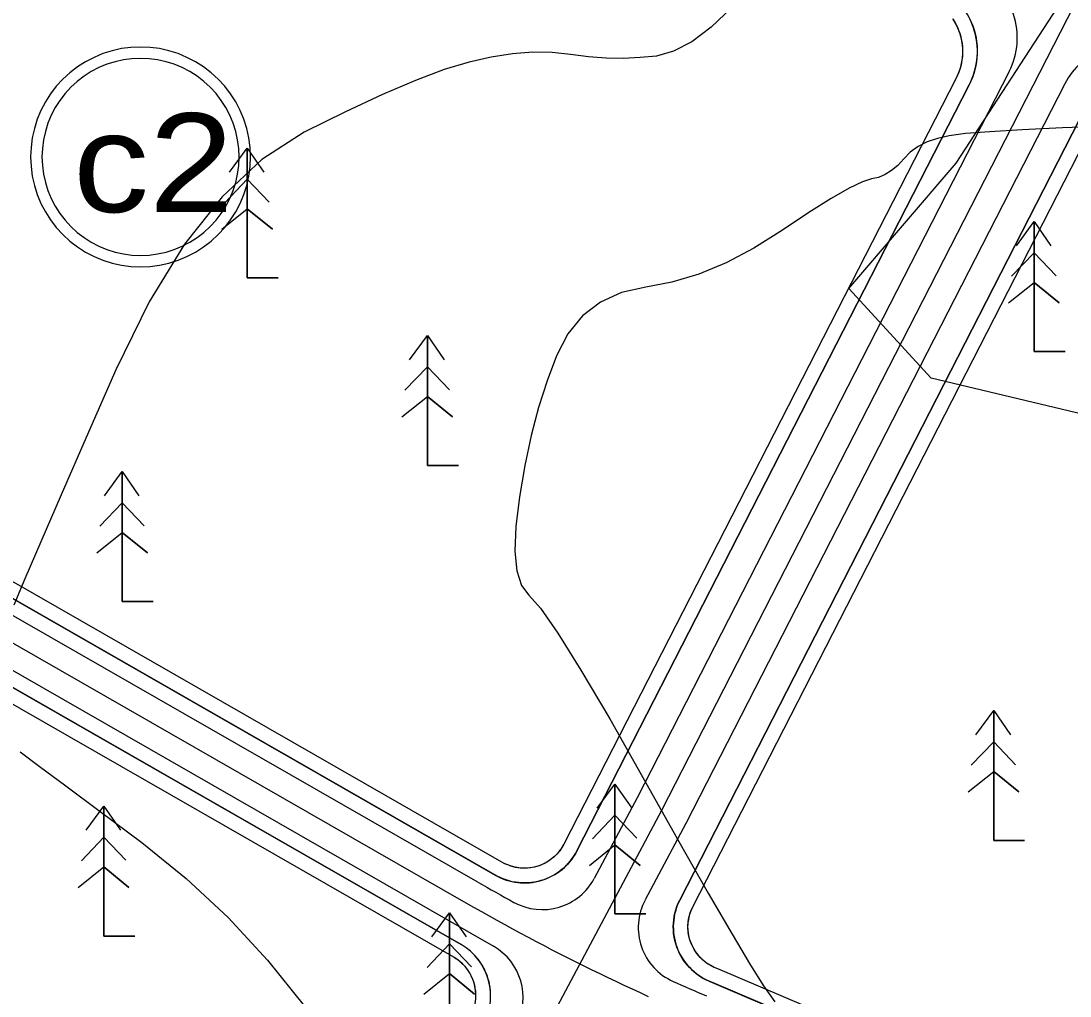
# Model space of a CAD drawing. Header units: metres. Extents: x 533049 to 537618, y 1849954 to 1852676.
# Drawn here: x 534696.7 to 534839.4, y 1851932.8 to 1852065.4 of the extents above; entities that cross this region are included whole.
import ezdxf

# ---------------------------------------------------------------- set-up
doc = ezdxf.new("R2010")
doc.units = ezdxf.units.M
doc.header["$LTSCALE"] = 2
for name, color, linetype, lineweight in [('11', 7, 'Continuous', 13), ('13', 7, 'Continuous', 13), ('20', 7, 'Continuous', 13), ('38', 7, 'Continuous', 13), ('54', 7, 'Continuous', 13), ('55', 7, 'Continuous', 13), ('57', 7, 'Continuous', 13)]:
    doc.layers.add(name, color=color, linetype=linetype, lineweight=lineweight)

msp = doc.modelspace()

# ---------------------------------------------------------------- linework, layer by layer
at = {"layer": '11'}
for points in [[(534727.94, 1852046.88), (534727.89, 1852048.18), (534727.72, 1852049.47), (534727.43, 1852050.75), (534727.04, 1852051.99), (534726.54, 1852053.19), (534725.94, 1852054.35), (534725.24, 1852055.45), (534724.45, 1852056.49), (534723.56, 1852057.45), (534722.6, 1852058.33), (534721.57, 1852059.12), (534720.47, 1852059.82), (534719.31, 1852060.42), (534718.11, 1852060.92), (534716.86, 1852061.32), (534715.59, 1852061.6), (534714.3, 1852061.77), (534712.99, 1852061.82), (534711.69, 1852061.77), (534710.4, 1852061.6), (534709.13, 1852061.32), (534707.88, 1852060.92), (534706.68, 1852060.42), (534705.52, 1852059.82), (534704.42, 1852059.12), (534703.39, 1852058.33), (534702.43, 1852057.45), (534701.54, 1852056.49), (534700.75, 1852055.45), (534700.05, 1852054.35), (534699.45, 1852053.19), (534698.95, 1852051.99), (534698.56, 1852050.75), (534698.27, 1852049.47), (534698.1, 1852048.18), (534698.05, 1852046.88), (534698.1, 1852045.57), (534698.27, 1852044.28), (534698.56, 1852043.01), (534698.95, 1852041.76), (534699.45, 1852040.56), (534700.05, 1852039.4), (534700.75, 1852038.3), (534701.54, 1852037.27), (534702.43, 1852036.31), (534703.39, 1852035.43), (534704.42, 1852034.63), (534705.52, 1852033.93), (534706.68, 1852033.33), (534707.88, 1852032.83), (534709.13, 1852032.44), (534710.4, 1852032.16), (534711.69, 1852031.99), (534712.99, 1852031.93), (534714.3, 1852031.99), (534715.59, 1852032.16), (534716.86, 1852032.44), (534718.11, 1852032.83), (534719.31, 1852033.33), (534720.47, 1852033.93), (534721.57, 1852034.63), (534722.6, 1852035.43), (534723.56, 1852036.31), (534724.45, 1852037.27), (534725.24, 1852038.3), (534725.94, 1852039.4), (534726.54, 1852040.56), (534727.04, 1852041.76), (534727.43, 1852043.01), (534727.72, 1852044.28), (534727.89, 1852045.57)], [(534726.4, 1852046.88), (534726.34, 1852048.04), (534726.19, 1852049.2), (534725.94, 1852050.35), (534725.59, 1852051.46), (534725.14, 1852052.54), (534724.6, 1852053.58), (534723.97, 1852054.56), (534723.26, 1852055.49), (534722.47, 1852056.35), (534721.61, 1852057.14), (534720.68, 1852057.85), (534719.7, 1852058.48), (534718.66, 1852059.02), (534717.58, 1852059.47), (534716.46, 1852059.82), (534715.32, 1852060.07), (534714.16, 1852060.23), (534712.99, 1852060.28), (534711.83, 1852060.23), (534710.67, 1852060.07), (534709.53, 1852059.82), (534708.41, 1852059.47), (534707.33, 1852059.02), (534706.29, 1852058.48), (534705.31, 1852057.85), (534704.38, 1852057.14), (534703.52, 1852056.35), (534702.73, 1852055.49), (534702.02, 1852054.56), (534701.39, 1852053.58), (534700.85, 1852052.54), (534700.4, 1852051.46), (534700.05, 1852050.35), (534699.8, 1852049.2), (534699.64, 1852048.04), (534699.59, 1852046.88), (534699.64, 1852045.71), (534699.8, 1852044.55), (534700.05, 1852043.41), (534700.4, 1852042.29), (534700.85, 1852041.21), (534701.39, 1852040.18), (534702.02, 1852039.19), (534702.73, 1852038.26), (534703.52, 1852037.4), (534704.38, 1852036.61), (534705.31, 1852035.9), (534706.29, 1852035.27), (534707.33, 1852034.73), (534708.41, 1852034.28), (534709.53, 1852033.93), (534710.67, 1852033.68), (534711.83, 1852033.53), (534712.99, 1852033.48), (534714.16, 1852033.53), (534715.32, 1852033.68), (534716.46, 1852033.93), (534717.58, 1852034.28), (534718.66, 1852034.73), (534719.7, 1852035.27), (534720.68, 1852035.9), (534721.61, 1852036.61), (534722.47, 1852037.4), (534723.26, 1852038.26), (534723.97, 1852039.19), (534724.6, 1852040.18), (534725.14, 1852041.21), (534725.59, 1852042.29), (534725.94, 1852043.41), (534726.19, 1852044.55), (534726.34, 1852045.71)]]:
    msp.add_lwpolyline(points, close=True, dxfattribs=at)
at = {"layer": '13'}
for points in [[(534840.88, 1852069.34), (534783.84, 1851957.97), (534685.19, 1851772.78)], [(534594.43, 1852038.76), (534757.23, 1851945.44), (534758.28, 1851944.84), (534759.34, 1851944.24), (534760.39, 1851943.65), (534761.45, 1851943.06), (534762.52, 1851942.48), (534763.58, 1851941.9), (534764.65, 1851941.32), (534765.72, 1851940.75), (534766.79, 1851940.19), (534767.87, 1851939.62), (534768.94, 1851939.06), (534770.02, 1851938.51), (534771.1, 1851937.96), (534772.19, 1851937.42), (534773.27, 1851936.88), (534774.36, 1851936.34), (534775.45, 1851935.81), (534776.54, 1851935.28), (534777.64, 1851934.76), (534778.73, 1851934.24), (534779.83, 1851933.73), (534780.93, 1851933.22), (534782.04, 1851932.71)]]:
    msp.add_lwpolyline(points, dxfattribs=at)
at = {"layer": '20'}
msp.add_lwpolyline([(535115.66, 1851969.09), (535067.52, 1851980.29), (535034.45, 1851991.48), (534983.88, 1851994.89), (534974.15, 1851967.63), (534880.79, 1852014.85), (534872.03, 1851998.3), (534851.12, 1852009.5), (534820.49, 1852016.8), (534809.3, 1852028.97), (534823.89, 1852046.01), (534884.68, 1852139.48), (534855.51, 1852163.33), (534841.4, 1852147.27), (534806.88, 1852174.53), (534836.36, 1852219.48)], dxfattribs=at)
at = {"layer": '38'}
for points in [[(534823.42, 1852065.7), (534823.79, 1852065.09), (534824.11, 1852064.45), (534824.36, 1852063.79), (534824.56, 1852063.11), (534824.69, 1852062.41), (534824.77, 1852061.71), (534824.78, 1852061), (534824.73, 1852060.29), (534824.61, 1852059.59), (534824.43, 1852058.9), (534824.2, 1852058.23), (534823.9, 1852057.59), (534770.55, 1851953.4), (534770.29, 1851952.95), (534769.99, 1851952.52), (534769.66, 1851952.11), (534769.29, 1851951.74), (534768.89, 1851951.4), (534768.46, 1851951.1), (534768.01, 1851950.83), (534767.53, 1851950.61), (534767.04, 1851950.43), (534766.54, 1851950.29), (534766.02, 1851950.19), (534765.5, 1851950.15), (534764.98, 1851950.14), (534764.45, 1851950.19), (534763.94, 1851950.27), (534763.43, 1851950.41), (534762.94, 1851950.58), (534762.46, 1851950.8), (534612.14, 1852036.97)], [(534823.5, 1852065.57), (534823.73, 1852065.2), (534823.94, 1852064.81), (534824.12, 1852064.41), (534824.29, 1852064), (534824.43, 1852063.58), (534824.55, 1852063.16), (534824.64, 1852062.73), (534824.71, 1852062.29), (534824.76, 1852061.85), (534824.78, 1852061.41), (534824.78, 1852060.97), (534824.75, 1852060.53), (534824.7, 1852060.1), (534824.63, 1852059.66), (534824.53, 1852059.23), (534824.41, 1852058.81), (534824.26, 1852058.39), (534824.09, 1852057.98), (534823.9, 1852057.59), (534770.55, 1851953.4), (534770.39, 1851953.12), (534770.22, 1851952.84), (534770.03, 1851952.58), (534769.83, 1851952.32), (534769.62, 1851952.07), (534769.39, 1851951.84), (534769.15, 1851951.62), (534768.9, 1851951.41), (534768.64, 1851951.22), (534768.37, 1851951.04), (534768.09, 1851950.88), (534767.8, 1851950.73), (534767.5, 1851950.6), (534767.2, 1851950.48), (534766.89, 1851950.38), (534766.57, 1851950.3), (534766.25, 1851950.23), (534765.93, 1851950.18), (534765.61, 1851950.15), (534765.28, 1851950.14), (534764.96, 1851950.14), (534764.63, 1851950.17), (534764.31, 1851950.21), (534763.99, 1851950.26), (534763.67, 1851950.34), (534763.36, 1851950.43), (534763.06, 1851950.54), (534762.76, 1851950.66), (534762.46, 1851950.8), (534612.14, 1852036.97)], [(534868.78, 1851903.49), (534791.48, 1851936.47), (534791, 1851936.66), (534790.54, 1851936.89), (534790.1, 1851937.16), (534789.69, 1851937.46), (534789.3, 1851937.8), (534788.95, 1851938.17), (534788.62, 1851938.57), (534788.33, 1851938.99), (534788.08, 1851939.44), (534787.87, 1851939.91), (534787.7, 1851940.4), (534787.57, 1851940.89), (534787.49, 1851941.4), (534787.44, 1851941.91), (534787.44, 1851942.43), (534787.49, 1851942.94), (534787.58, 1851943.45), (534787.71, 1851943.94), (534787.88, 1851944.43), (534788.1, 1851944.89), (534842.41, 1852050.94)], [(534788.1, 1851944.89), (534842.41, 1852050.94)], [(534755.58, 1851938.03), (534602.46, 1852025.8)], [(534664.66, 1851876.32), (534701.08, 1851835.9), (534710.46, 1851845.28), (534712.13, 1851844.09), (534757.89, 1851930), (534758.12, 1851930.47), (534758.3, 1851930.96), (534758.44, 1851931.46), (534758.54, 1851931.97), (534758.59, 1851932.48), (534758.59, 1851933), (534758.56, 1851933.52), (534758.47, 1851934.04), (534758.35, 1851934.54), (534758.18, 1851935.03), (534757.96, 1851935.5), (534757.72, 1851935.94), (534757.44, 1851936.36), (534757.13, 1851936.76), (534756.78, 1851937.12), (534756.41, 1851937.46), (534756.01, 1851937.76), (534755.58, 1851938.03), (534602.46, 1852025.8)], [(534868.78, 1851903.49), (534791.48, 1851936.47), (534791.15, 1851936.6), (534790.83, 1851936.74), (534790.51, 1851936.91), (534790.21, 1851937.09), (534789.91, 1851937.29), (534789.63, 1851937.51), (534789.37, 1851937.74), (534789.11, 1851937.99), (534788.88, 1851938.25), (534788.65, 1851938.53), (534788.45, 1851938.82), (534788.26, 1851939.12), (534788.09, 1851939.43), (534787.94, 1851939.75), (534787.81, 1851940.08), (534787.7, 1851940.41), (534787.6, 1851940.76), (534787.53, 1851941.1), (534787.48, 1851941.45), (534787.45, 1851941.81), (534787.44, 1851942.16), (534787.45, 1851942.52), (534787.48, 1851942.87), (534787.53, 1851943.22), (534787.61, 1851943.57), (534787.7, 1851943.91), (534787.81, 1851944.24), (534787.94, 1851944.57), (534788.1, 1851944.89)], [(534758.2, 1851934.96), (534758.13, 1851935.15), (534758.05, 1851935.33), (534757.96, 1851935.5), (534757.91, 1851935.61), (534757.85, 1851935.72), (534757.79, 1851935.83), (534757.73, 1851935.93), (534757.67, 1851936.03), (534757.6, 1851936.13), (534757.53, 1851936.24), (534757.46, 1851936.33), (534757.39, 1851936.43), (534757.32, 1851936.53), (534757.24, 1851936.62), (534757.16, 1851936.72), (534757.08, 1851936.81), (534757, 1851936.9), (534756.92, 1851936.99), (534756.83, 1851937.07), (534756.74, 1851937.16), (534756.66, 1851937.24), (534756.57, 1851937.32), (534756.47, 1851937.4), (534756.38, 1851937.48), (534756.29, 1851937.55), (534756.19, 1851937.63), (534756.09, 1851937.7), (534755.99, 1851937.77), (534755.89, 1851937.84), (534755.79, 1851937.9), (534755.69, 1851937.97), (534755.58, 1851938.03)], [(534758.59, 1851932.65), (534758.6, 1851932.84), (534758.59, 1851933.04), (534758.58, 1851933.24), (534758.57, 1851933.43), (534758.54, 1851933.63), (534758.51, 1851933.82), (534758.48, 1851934.02), (534758.43, 1851934.21), (534758.39, 1851934.4), (534758.33, 1851934.59), (534758.27, 1851934.78), (534758.2, 1851934.96)]]:
    msp.add_lwpolyline(points, dxfattribs=at)
at = {"layer": '54'}
for p, q in [((534838.68, 1852056.83), (534787.16, 1851956.23)), ((534758.84, 1851948.26), (534607.35, 1852035.1)), ((534602.02, 1852030.67), (534760.99, 1851939.54)), ((534787.16, 1851956.23), (534781.62, 1851945.82))]:
    msp.add_line(p, q, dxfattribs=at)
msp.add_lwpolyline([(534831.12, 1852058.51), (534780.52, 1851959.71), (534774.68, 1851948.75)], dxfattribs=at)
for centre, radius, start, end in [((534822.22, 1852063.06), 10, 332.8811, 64.4284), ((534847.59, 1852052.27), 10, 69.8418, 152.8811), ((534906.43, 1852205.71), 296.75, 240.1764, 241.2674), ((534767.62, 1851952.51), 8, 241.2674, 331.956), ((534788.68, 1851942.05), 8, 151.956, 245.9337), ((534757.01, 1851932.59), 8, 331.956, 60.1764), ((534906.43, 1852205.71), 296.75, 245.9337, 246.8932)]:
    msp.add_arc(centre, radius, start, end, dxfattribs=at)
at = {"layer": '55'}
for p, q in [((534772.33, 1851952.49), (534825.68, 1852056.68)), ((534840.63, 1852051.86), (534786.32, 1851945.8)), ((534611.15, 1852035.23), (534761.23, 1851949.2)), ((534603.46, 1852027.54), (534756.58, 1851939.76)), ((534790.3, 1851934.8), (534868.01, 1851901.64))]:
    msp.add_line(p, q, dxfattribs=at)
for points in [[(534825.73, 1852065.7), (534825.96, 1852065.2), (534826.17, 1852064.69), (534826.34, 1852064.17), (534826.49, 1852063.64), (534826.61, 1852063.1), (534826.69, 1852062.56), (534826.75, 1852062.01), (534826.78, 1852061.46), (534826.78, 1852060.91), (534826.74, 1852060.36), (534826.68, 1852059.81), (534826.59, 1852059.27), (534826.46, 1852058.73), (534826.31, 1852058.2), (534826.13, 1852057.68), (534825.92, 1852057.17), (534825.68, 1852056.68), (534772.33, 1851952.49), (534772.12, 1851952.11), (534771.89, 1851951.74), (534771.64, 1851951.38), (534771.37, 1851951.04), (534771.08, 1851950.71), (534770.78, 1851950.4), (534770.46, 1851950.11), (534770.12, 1851949.83), (534769.77, 1851949.57), (534769.41, 1851949.33), (534769.03, 1851949.11), (534768.64, 1851948.92), (534768.25, 1851948.74), (534767.84, 1851948.58), (534767.42, 1851948.45), (534767, 1851948.34), (534766.58, 1851948.26), (534766.15, 1851948.19), (534765.71, 1851948.15), (534765.28, 1851948.14), (534764.84, 1851948.15), (534764.41, 1851948.18), (534763.98, 1851948.23), (534763.55, 1851948.31), (534763.12, 1851948.41), (534762.71, 1851948.54), (534762.3, 1851948.69), (534761.9, 1851948.86), (534761.5, 1851949.05), (534611.15, 1852035.23)], [(534786.32, 1851945.8), (534840.63, 1852051.86)], [(534756.58, 1851939.76), (534603.46, 1852027.54)], [(534868.01, 1851901.64), (534790.75, 1851934.6), (534790.32, 1851934.78), (534789.89, 1851934.97), (534789.47, 1851935.19), (534789.07, 1851935.44), (534788.69, 1851935.71), (534788.32, 1851936), (534787.97, 1851936.31), (534787.63, 1851936.64), (534787.32, 1851936.99), (534787.03, 1851937.36), (534786.76, 1851937.74), (534786.51, 1851938.14), (534786.29, 1851938.56), (534786.09, 1851938.98), (534785.92, 1851939.42), (534785.77, 1851939.87), (534785.65, 1851940.32), (534785.56, 1851940.78), (534785.49, 1851941.25), (534785.45, 1851941.71), (534785.44, 1851942.18), (534785.45, 1851942.65), (534785.5, 1851943.12), (534785.57, 1851943.59), (534785.66, 1851944.05), (534785.79, 1851944.5), (534785.94, 1851944.94), (534786.11, 1851945.38), (534786.32, 1851945.8)], [(534760.07, 1851935.68), (534759.97, 1851935.92), (534759.87, 1851936.16), (534759.75, 1851936.4), (534759.68, 1851936.54), (534759.6, 1851936.69), (534759.52, 1851936.83), (534759.44, 1851936.97), (534759.35, 1851937.1), (534759.27, 1851937.24), (534759.18, 1851937.37), (534759.08, 1851937.51), (534758.99, 1851937.64), (534758.89, 1851937.76), (534758.79, 1851937.89), (534758.68, 1851938.01), (534758.58, 1851938.14), (534758.47, 1851938.26), (534758.36, 1851938.37), (534758.24, 1851938.49), (534758.13, 1851938.6), (534758.01, 1851938.71), (534757.89, 1851938.82), (534757.77, 1851938.93), (534757.64, 1851939.03), (534757.52, 1851939.13), (534757.39, 1851939.23), (534757.26, 1851939.32), (534757.12, 1851939.42), (534756.99, 1851939.51), (534756.85, 1851939.6), (534756.72, 1851939.68), (534756.58, 1851939.76)], [(534760.59, 1851932.59), (534760.6, 1851932.85), (534760.59, 1851933.11), (534760.58, 1851933.37), (534760.56, 1851933.64), (534760.52, 1851933.9), (534760.48, 1851934.16), (534760.44, 1851934.42), (534760.38, 1851934.67), (534760.31, 1851934.93), (534760.24, 1851935.18), (534760.16, 1851935.43), (534760.07, 1851935.68)]]:
    msp.add_lwpolyline(points, dxfattribs=at)
for centre, radius, start, end in [((534816.79, 1852061.23), 10, 332.8811, 64.4284), ((534765.21, 1851956.14), 8, 240.1764, 332.8811), ((534793.44, 1851942.16), 8, 152.8811, 246.8932), ((534752.6, 1851932.82), 8, 331.956, 60.1764)]:
    msp.add_arc(centre, radius, start, end, dxfattribs=at)
at = {"layer": '57'}
for p, q in [((534727.51, 1852048.09), (534727.51, 1852030.42)), ((534724.45, 1852040.65), (534727.51, 1852043.85)), ((534730.49, 1852040.72), (534727.51, 1852043.85)), ((534724.03, 1852037.03), (534727.51, 1852039.81)), ((534730.92, 1852037.03), (534727.51, 1852039.81)), ((534834.51, 1852038.09), (534834.51, 1852020.42)), ((534831.45, 1852030.65), (534834.51, 1852033.85)), ((534837.49, 1852030.72), (534834.51, 1852033.85)), ((534727.51, 1852030.42), (534731.72, 1852030.42)), ((534831.03, 1852027.03), (534834.51, 1852029.81)), ((534837.92, 1852027.03), (534834.51, 1852029.81)), ((534752.01, 1852022.59), (534752.01, 1852004.92)), ((534834.51, 1852020.42), (534838.72, 1852020.42)), ((534748.95, 1852015.15), (534752.01, 1852018.35)), ((534754.99, 1852015.22), (534752.01, 1852018.35)), ((534748.53, 1852011.53), (534752.01, 1852014.31)), ((534755.42, 1852011.53), (534752.01, 1852014.31)), ((534752.01, 1852004.92), (534756.22, 1852004.92)), ((534710.51, 1852004.09), (534710.51, 1851986.42)), ((534707.45, 1851996.65), (534710.51, 1851999.85)), ((534713.49, 1851996.72), (534710.51, 1851999.85)), ((534707.03, 1851993.03), (534710.51, 1851995.81)), ((534713.92, 1851993.03), (534710.51, 1851995.81)), ((534710.51, 1851986.42), (534714.72, 1851986.42)), ((534829.01, 1851971.59), (534829.01, 1851953.92)), ((534825.95, 1851964.15), (534829.01, 1851967.35)), ((534831.99, 1851964.22), (534829.01, 1851967.35)), ((534825.53, 1851960.53), (534829.01, 1851963.31)), ((534832.42, 1851960.53), (534829.01, 1851963.31)), ((534777.51, 1851961.59), (534777.51, 1851943.92)), ((534708.01, 1851958.59), (534708.01, 1851940.92)), ((534774.45, 1851954.15), (534777.51, 1851957.35)), ((534780.49, 1851954.22), (534777.51, 1851957.35)), ((534704.95, 1851951.15), (534708.01, 1851954.35)), ((534710.99, 1851951.22), (534708.01, 1851954.35)), ((534774.03, 1851950.53), (534777.51, 1851953.31)), ((534780.92, 1851950.53), (534777.51, 1851953.31)), ((534829.01, 1851953.92), (534833.22, 1851953.92)), ((534704.53, 1851947.53), (534708.01, 1851950.31)), ((534711.42, 1851947.53), (534708.01, 1851950.31)), ((534755.01, 1851944.09), (534755.01, 1851926.42)), ((534777.51, 1851943.92), (534781.72, 1851943.92)), ((534708.01, 1851940.92), (534712.22, 1851940.92)), ((534751.95, 1851936.65), (534755.01, 1851939.85)), ((534757.99, 1851936.72), (534755.01, 1851939.85)), ((534751.53, 1851933.03), (534755.01, 1851935.81)), ((534758.42, 1851933.03), (534755.01, 1851935.81))]:
    msp.add_line(p, q, dxfattribs=at)
for points in [[(535115.66, 1851969.09), (535067.52, 1851980.29), (535034.45, 1851991.48), (534983.88, 1851994.89), (534974.15, 1851967.63), (534880.79, 1852014.85), (534872.03, 1851998.3), (534851.12, 1852009.5), (534820.49, 1852016.8), (534809.3, 1852028.97), (534823.89, 1852046.01), (534884.68, 1852139.48), (534855.51, 1852163.33), (534841.4, 1852147.27), (534806.88, 1852174.53), (534836.36, 1852219.48)], [(534793.41, 1852067.21), (534790.6, 1852064.54), (534787.95, 1852062.55), (534785.48, 1852061.24), (534783.17, 1852060.6), (534780.92, 1852060.38), (534778.62, 1852060.28), (534776.29, 1852060.33), (534773.91, 1852060.51), (534771.48, 1852060.82), (534768.97, 1852061.08), (534766.34, 1852061.11), (534763.57, 1852060.9), (534760.68, 1852060.45), (534757.67, 1852059.77), (534754.3, 1852058.75), (534750.38, 1852057.28), (534745.89, 1852055.37), (534740.85, 1852053.03), (534735.24, 1852050.23), (534729.5, 1852046.53), (534724.08, 1852041.45), (534718.96, 1852034.99), (534714.15, 1852027.15), (534709.65, 1852017.93), (534705.62, 1852008.73), (534702.21, 1852000.92), (534699.43, 1851994.51), (534697.28, 1851989.51), (534695.75, 1851985.9)], [(534844.96, 1852051.08), (534838.38, 1852050.83), (534832.89, 1852050.58), (534828.5, 1852050.31), (534825.19, 1852050.04), (534822.97, 1852049.76), (534821.39, 1852049.4), (534819.98, 1852048.91), (534818.74, 1852048.28), (534817.67, 1852047.52), (534816.78, 1852046.61), (534815.96, 1852045.73), (534815.11, 1852045.01), (534814.24, 1852044.47), (534813.34, 1852044.09), (534812.41, 1852043.88), (534811.17, 1852043.5), (534809.34, 1852042.62), (534806.91, 1852041.23), (534803.89, 1852039.33), (534800.28, 1852036.92), (534796.41, 1852034.49), (534792.62, 1852032.49), (534788.9, 1852030.94), (534785.26, 1852029.83), (534781.7, 1852029.16)], [(534725.09, 1852044.8), (534727.51, 1852048.09), (534729.78, 1852044.8)], [(534725.09, 1852044.8), (534727.51, 1852048.09), (534729.78, 1852044.8)], [(534731.72, 1852030.42), (534727.51, 1852030.42), (534727.51, 1852048.09)], [(534724.45, 1852040.65), (534727.51, 1852043.85), (534730.49, 1852040.72)], [(534724.03, 1852037.03), (534727.51, 1852039.81), (534730.92, 1852037.03)], [(534832.09, 1852034.8), (534834.51, 1852038.09), (534836.78, 1852034.8)], [(534832.09, 1852034.8), (534834.51, 1852038.09), (534836.78, 1852034.8)], [(534838.72, 1852020.42), (534834.51, 1852020.42), (534834.51, 1852038.09)], [(534831.45, 1852030.65), (534834.51, 1852033.85), (534837.49, 1852030.72)], [(534781.7, 1852029.16), (534778.39, 1852028.42), (534775.52, 1852027.12), (534773.09, 1852025.26), (534771.09, 1852022.82), (534769.54, 1852019.82), (534768.27, 1852016.42), (534767.13, 1852012.81), (534766.12, 1852008.98), (534765.25, 1852004.92), (534764.51, 1852000.65), (534764.02, 1851996.61), (534763.91, 1851993.26), (534764.16, 1851990.58), (534764.8, 1851988.6), (534765.8, 1851987.29), (534767.38, 1851985.52), (534769.74, 1851982.12), (534772.87, 1851977.09), (534776.79, 1851970.44), (534781.48, 1851962.17), (534786.2, 1851953.77), (534790.18, 1851946.77), (534793.43, 1851941.17), (534795.94, 1851936.95), (534797.72, 1851934.13), (534799.24, 1851931.95)], [(534831.03, 1852027.03), (534834.51, 1852029.81), (534837.92, 1852027.03)], [(534749.59, 1852019.3), (534752.01, 1852022.59), (534754.28, 1852019.3)], [(534749.59, 1852019.3), (534752.01, 1852022.59), (534754.28, 1852019.3)], [(534756.22, 1852004.92), (534752.01, 1852004.92), (534752.01, 1852022.59)], [(534748.95, 1852015.15), (534752.01, 1852018.35), (534754.99, 1852015.22)], [(534748.53, 1852011.53), (534752.01, 1852014.31), (534755.42, 1852011.53)], [(534708.09, 1852000.8), (534710.51, 1852004.09), (534712.78, 1852000.8)], [(534708.09, 1852000.8), (534710.51, 1852004.09), (534712.78, 1852000.8)], [(534714.72, 1851986.42), (534710.51, 1851986.42), (534710.51, 1852004.09)], [(534707.45, 1851996.65), (534710.51, 1851999.85), (534713.49, 1851996.72)], [(534707.03, 1851993.03), (534710.51, 1851995.81), (534713.92, 1851993.03)], [(534826.59, 1851968.3), (534829.01, 1851971.59), (534831.28, 1851968.3)], [(534826.59, 1851968.3), (534829.01, 1851971.59), (534831.28, 1851968.3)], [(534833.22, 1851953.92), (534829.01, 1851953.92), (534829.01, 1851971.59)], [(534825.95, 1851964.15), (534829.01, 1851967.35), (534831.99, 1851964.22)], [(534696.63, 1851965.95), (534699.21, 1851964.04), (534702.83, 1851961.34), (534707.48, 1851957.87), (534713.17, 1851953.62), (534719.21, 1851948.76), (534724.91, 1851943.43), (534730.27, 1851937.64), (534735.3, 1851931.4)], [(534825.53, 1851960.53), (534829.01, 1851963.31), (534832.42, 1851960.53)], [(534775.09, 1851958.3), (534777.51, 1851961.59), (534779.78, 1851958.3)], [(534775.09, 1851958.3), (534777.51, 1851961.59), (534779.78, 1851958.3)], [(534781.72, 1851943.92), (534777.51, 1851943.92), (534777.51, 1851961.59)], [(534705.59, 1851955.3), (534708.01, 1851958.59), (534710.28, 1851955.3)], [(534705.59, 1851955.3), (534708.01, 1851958.59), (534710.28, 1851955.3)], [(534712.22, 1851940.92), (534708.01, 1851940.92), (534708.01, 1851958.59)], [(534774.45, 1851954.15), (534777.51, 1851957.35), (534780.49, 1851954.22)], [(534704.95, 1851951.15), (534708.01, 1851954.35), (534710.99, 1851951.22)], [(534774.03, 1851950.53), (534777.51, 1851953.31), (534780.92, 1851950.53)], [(534704.53, 1851947.53), (534708.01, 1851950.31), (534711.42, 1851947.53)], [(534752.59, 1851940.8), (534755.01, 1851944.09), (534757.28, 1851940.8)], [(534752.59, 1851940.8), (534755.01, 1851944.09), (534757.28, 1851940.8)], [(534759.22, 1851926.42), (534755.01, 1851926.42), (534755.01, 1851944.09)], [(534751.95, 1851936.65), (534755.01, 1851939.85), (534757.99, 1851936.72)], [(534751.53, 1851933.03), (534755.01, 1851935.81), (534758.42, 1851933.03)]]:
    msp.add_lwpolyline(points, dxfattribs=at)

# ---------------------------------------------------------------- texts
at = {"layer": '11', "width": 1.15}
msp.add_text('c2', height=13.44, dxfattribs=at).set_placement((534703.81, 1852039.37))

doc.saveas('drawing.dxf')
